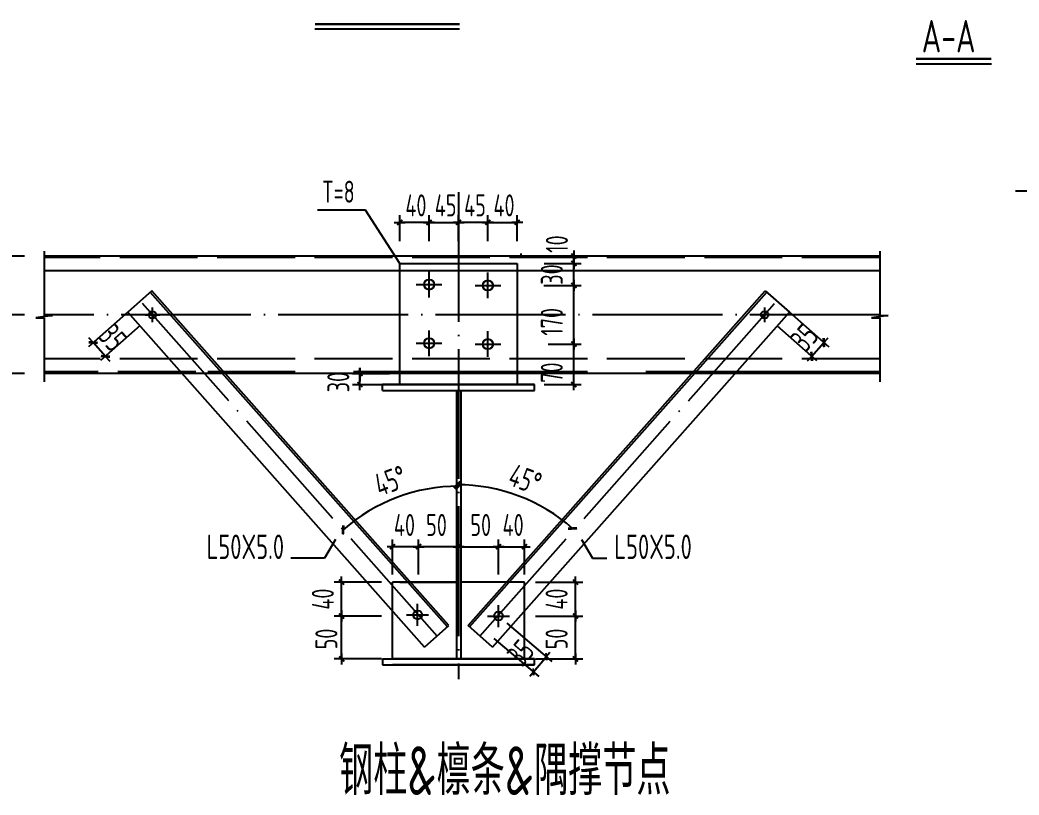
# Model space of a CAD drawing. Extents: x 753177 to 2169292, y -530934 to -273477.
# Drawn here: x 1829835 to 1852903, y -486239 to -468330 of the extents above; entities that cross this region are included whole.
import ezdxf
from ezdxf.enums import TextEntityAlignment as Align

# ---------------------------------------------------------------- set-up
doc = ezdxf.new("R2010")
doc.units = 0
doc.header["$LTSCALE"] = 1500
doc.header["$MEASUREMENT"] = 0
for name, pattern in [('ACAD_ISO02W100', [15, 12, -3]), ('CONTINOUS', [0]), ('DOTE', [2.42, 2, -0.2, 0.02, -0.2])]:
    doc.linetypes.add(name, pattern=pattern)
doc.layers.get('Defpoints').update_dxf_attribs({"color": 252})
for name, color, linetype in [('AXIS', 3, 'Continuous'), ('DIM', 3, 'Continuous'), ('DOTE', 1, 'Continuous'), ('NUM', 7, 'Continuous'), ('PUB_TEXT', 7, 'Continuous'), ('XIXIAN', 7, 'Continuous'), ('图框外框__细线', 253, 'Continuous')]:
    doc.layers.add(name, color=color, linetype=linetype)
doc.styles.add('_TCH_DIM_T3', font='SIMPLEX', dxfattribs={"width": 0.705882, "bigfont": 'GBCBIG'})
doc.styles.add('TSSD_Dimension', font='Tssdeng.shx', dxfattribs={"width": 0.7, "bigfont": 'hztxt.shx'})
doc.styles.add('TSSD_Norm', font='Tssdeng.shx', dxfattribs={"bigfont": 'hztxt.shx'})
doc.dimstyles.new('_TCH_ARCH&&150', dxfattribs={"dimtxt": 446.25, "dimasz": 150, "dimexe": 375, "dimexo": 450, "dimgap": 189.375, "dimtad": 1, "dimdec": 0, "dimzin": 0, "dimdsep": 46, "dimtxsty": '_TCH_DIM_T3', "dimblk": 'ARCHTICK', "dimcen": 0.09, "dimclrt": 7, "dimazin": 2, "dimtfac": 1, "dimtdec": 0, "dimtix": 1, "dimtmove": 2, "dimatfit": 3, "dimfxl": 0, "dimtolj": 1, "dimtzin": 0, "dimarcsym": 0})
doc.dimstyles.new('TSSD_150_150', dxfattribs={"dimtxt": 525, "dimasz": 150, "dimexe": 150, "dimexo": 375, "dimgap": 150, "dimtad": 1, "dimdec": 0, "dimzin": 0, "dimdsep": 46, "dimtxsty": 'TSSD_Dimension', "dimblk": 'ARCHTICK', "dimblk1": 'ARCHTICK', "dimblk2": 'ARCHTICK', "dimcen": 0, "dimdle": 150, "dimclrt": 7, "dimadec": 0, "dimazin": 0, "dimtfac": 1, "dimtdec": 0, "dimtix": 1, "dimtmove": 2, "dimatfit": 3, "dimfxl": 0, "dimtolj": 1, "dimtzin": 0, "dimarcsym": 0})

# ---------------------------------------------------------------- blocks, each defined once
blk = doc.blocks.new('_ArchTick')
at = {"color": 0, "linetype": 'ByBlock', "const_width": 0.4}
blk.add_lwpolyline([(-0.5, -0.5), (0.5, 0.5)], dxfattribs=at)
blk = doc.blocks.new('*D745')
at = {"layer": 'Defpoints', "color": 0, "transparency": 16777216}
for p in [(1832611, -474824), (1832893, -475142), (1831526, -475785)]:
    blk.add_point(p, dxfattribs=at)
at = {"layer": 'DIM', "color": 0, "lineweight": -2, "transparency": 16777216}
for p, q in [((1832330, -475073), (1831414, -475884)), ((1832612, -475391), (1831696, -476202)), ((1831526, -475785), (1831427, -475672)), ((1831808, -476103), (1831526, -475785)), ((1831808, -476103), (1831908, -476215))]:
    blk.add_line(p, q, dxfattribs=at)
at = {"layer": 'DIM', "color": 0, "lineweight": -2, "transparency": 16777216, "xscale": 150, "yscale": 150, "zscale": 150}
for p, rotation in [((1831526, -475785), 311.5347105282701), ((1831808, -476103), 131.53471052827)]:
    blk.add_blockref('_ArchTick', p, dxfattribs=dict(at, rotation=rotation))
at = {"layer": 'DIM', "color": 7, "transparency": 16777216, "insert": (1831976, -475670), "char_height": 525, "attachment_point": 5, "rotation": 311.5347, "style": 'TSSD_Dimension'}
blk.add_mtext('\\A1;35', dxfattribs=at)
blk = doc.blocks.new('*D746')
at = {"layer": 'AXIS', "color": 0, "linetype": 'ByBlock', "lineweight": -2, "transparency": 16777216}
for p, q in [((1847593, -475073), (1848509, -475884)), ((1847311, -475391), (1848227, -476202)), ((1848115, -476103), (1848397, -475785)), ((1848397, -475785), (1848496, -475672)), ((1848115, -476103), (1848015, -476215))]:
    blk.add_line(p, q, dxfattribs=at)
at = {"layer": 'Defpoints', "color": 0, "linetype": 'ByBlock', "transparency": 16777216}
for p in [(1847312, -474824), (1847030, -475142), (1848397, -475785)]:
    blk.add_point(p, dxfattribs=at)
at = {"layer": 'AXIS', "color": 0, "linetype": 'ByBlock', "lineweight": -2, "transparency": 16777216, "xscale": 150, "yscale": 150, "zscale": 150}
for p, rotation in [((1848397, -475785), 228.4652894717299), ((1848115, -476103), 48.46528947172995)]:
    blk.add_blockref('_ArchTick', p, dxfattribs=dict(at, rotation=rotation))
at = {"layer": 'AXIS', "color": 7, "linetype": 'ByBlock', "transparency": 16777216, "insert": (1847947, -475670), "char_height": 525, "attachment_point": 5, "rotation": 48.4653, "style": 'TSSD_Dimension'}
blk.add_mtext('\\A1;35', dxfattribs=at)
blk = doc.blocks.new('*D747')
at = {"layer": 'Defpoints', "color": 0, "transparency": 16777216}
for p in [(1839962, -472918), (1833060, -475330), (1839000, -479219), (1839468, -482565), (1839962, -483648)]:
    blk.add_point(p, dxfattribs=at)
at = {"layer": 'DIM', "color": 0, "lineweight": -2, "transparency": 16777216}
blk.add_arc((1839962, -483122), 4019, 90, 131.533, dxfattribs=at)
at = {"layer": 'DIM', "color": 0, "lineweight": -2, "transparency": 16777216, "xscale": 150, "yscale": 150, "zscale": 150}
blk.add_blockref('_ArchTick', (1839962, -479103), dxfattribs=at)
at = {"layer": 'DIM', "color": 0, "lineweight": -2, "transparency": 16777216, "xscale": 150, "yscale": 150, "zscale": 150, "rotation": 221.5330089075128}
blk.add_blockref('_ArchTick', (1837296, -480113), dxfattribs=at)
at = {"layer": 'DIM', "color": 7, "transparency": 16777216, "insert": (1838390, -478978), "char_height": 525, "attachment_point": 5, "rotation": 20.7665, "style": 'TSSD_Dimension'}
blk.add_mtext('\\A1;45%%d', dxfattribs=at)
blk = doc.blocks.new('*D748')
at = {"layer": 'Defpoints', "color": 0, "transparency": 16777216}
for p in [(1839929, -472885), (1846831, -475296), (1841797, -479529), (1840423, -482532), (1839929, -483615)]:
    blk.add_point(p, dxfattribs=at)
at = {"layer": 'DIM', "color": 0, "lineweight": -2, "transparency": 16777216}
blk.add_arc((1839929, -483088), 4019, 48.467, 90, dxfattribs=at)
at = {"layer": 'DIM', "color": 0, "lineweight": -2, "transparency": 16777216, "xscale": 150, "yscale": 150, "zscale": 150}
for p, rotation in [((1839929, -479069), 180.0000000000007), ((1842594, -480080), 318.4669910924677)]:
    blk.add_blockref('_ArchTick', p, dxfattribs=dict(at, rotation=rotation))
at = {"layer": 'DIM', "color": 7, "transparency": 16777216, "insert": (1841501, -478944), "char_height": 525, "attachment_point": 5, "rotation": 339.2335, "style": 'TSSD_Dimension'}
blk.add_mtext('\\A1;45%%d', dxfattribs=at)
blk = doc.blocks.new('*D749')
at = {"layer": 'AXIS', "color": 0, "lineweight": -2, "transparency": 16777216}
for p, q in [((1829942, -475142), (1828735, -475142)), ((1829110, -475142), (1829110, -474992)), ((1829110, -476497), (1829110, -475142)), ((1829942, -476497), (1828735, -476497)), ((1829110, -476497), (1829110, -476647))]:
    blk.add_line(p, q, dxfattribs=at)
at = {"layer": 'Defpoints', "color": 0, "transparency": 16777216}
for p in [(1829110, -475142), (1830392, -475142), (1830392, -476497)]:
    blk.add_point(p, dxfattribs=at)
at = {"layer": 'AXIS', "color": 0, "lineweight": -2, "transparency": 16777216, "xscale": 150, "yscale": 150, "zscale": 150}
for p, rotation in [((1829110, -475142), 270), ((1829110, -476497), 90)]:
    blk.add_blockref('_ArchTick', p, dxfattribs=dict(at, rotation=rotation))
at = {"layer": 'AXIS', "color": 7, "transparency": 16777216, "insert": (1828581, -475819), "char_height": 446.2, "attachment_point": 5, "rotation": 90, "style": '_TCH_DIM_T3'}
blk.add_mtext('\\A1;1/2H', dxfattribs=at)
blk = doc.blocks.new('*D750')
at = {"layer": 'AXIS', "color": 0, "lineweight": -2, "transparency": 16777216}
for p, q in [((1829942, -473787), (1827334, -473787)), ((1827709, -473787), (1827709, -476497)), ((1829942, -476497), (1827334, -476497))]:
    blk.add_line(p, q, dxfattribs=at)
at = {"layer": 'Defpoints', "color": 0, "transparency": 16777216}
for p in [(1830392, -473787), (1827709, -476497), (1830392, -476497)]:
    blk.add_point(p, dxfattribs=at)
at = {"layer": 'AXIS', "color": 0, "lineweight": -2, "transparency": 16777216, "xscale": 150, "yscale": 150, "zscale": 150}
for p, rotation in [((1827709, -473787), 90), ((1827709, -476497), 270)]:
    blk.add_blockref('_ArchTick', p, dxfattribs=dict(at, rotation=rotation))
at = {"layer": 'AXIS', "color": 7, "transparency": 16777216, "insert": (1827297, -475142), "char_height": 446.2, "attachment_point": 5, "rotation": 90, "style": '_TCH_DIM_T3'}
blk.add_mtext('\\A1;H', dxfattribs=at)

msp = doc.modelspace()

# ---------------------------------------------------------------- linework, layer by layer
for p, q in [((1837815.6, -472726.8), (1836708, -472726.8)), ((1838606.5, -473956), (1837815.6, -472726.8)), ((1838477.3, -473007.3), (1838731.3, -473007.3)), ((1839155.9, -473007.3), (1839409.9, -473007.3)), ((1839409.9, -473007.3), (1839155.9, -473007.3)), ((1839834.5, -473007.3), (1840088.6, -473007.3)), ((1840088.6, -473007.3), (1839834.5, -473007.3)), ((1840766.1, -473007.3), (1840512, -473007.3)), ((1840512, -473007.3), (1840766.1, -473007.3)), ((1841443.6, -473007.3), (1841189.5, -473007.3)), ((1830392, -473673.1), (1830392, -475157)), ((1849687.7, -473786.6), (1830392, -473786.6)), ((1841403.5, -473723.2), (1841403.5, -473757.1)), ((1842623.4, -473659.6), (1842623.4, -473913.7)), ((1849687.7, -473673.1), (1849687.7, -475157)), ((1838606.5, -473956), (1841316.5, -473956)), ((1838606.5, -476755.8), (1838606.5, -473956)), ((1841316.5, -473956), (1841316.5, -476755.8)), ((1842623.4, -473829), (1842623.4, -474083)), ((1842623.4, -474083), (1842623.4, -473829)), ((1849687.7, -474125.4), (1830392, -474125.4)), ((1842623.4, -474337.1), (1842623.4, -474591.2)), ((1842623.4, -474591.2), (1842623.4, -474337.1)), ((1832878.3, -474587), (1832321.7, -475080.3)), ((1839706.3, -482354), (1832843.6, -474617.7)), ((1839740.2, -482323.9), (1832877.9, -474587.3)), ((1840182.9, -482323.9), (1847045.2, -474587.3)), ((1840216.8, -482354), (1847079.4, -474617.7)), ((1830582.7, -475157), (1830201.3, -475216.5)), ((1830392, -475157), (1830582.7, -475157)), ((1839178.9, -482822.1), (1832321.7, -475080.3)), ((1840744.1, -482822.1), (1847601.4, -475080.3)), ((1849878.4, -475157), (1849497, -475216.5)), ((1849687.7, -475157), (1849878.4, -475157)), ((1830201.3, -475216.5), (1830392, -475216.5)), ((1830392, -475216.5), (1830392, -476689.6)), ((1849497, -475216.5), (1849687.7, -475216.5)), ((1849687.7, -475216.5), (1849687.7, -476689.6)), ((1842623.4, -475946.2), (1842623.4, -475692.1)), ((1842623.4, -475692.1), (1842623.4, -475946.2)), ((1849687.7, -476496.6), (1830392, -476496.6)), ((1837684.2, -476679.7), (1837684.2, -476369.6)), ((1837684.2, -476369.6), (1837684.2, -476679.7)), ((1837684.2, -476882.9), (1837684.2, -476698.4)), ((1841718, -476755.8), (1838205.1, -476755.8)), ((1838205.1, -476755.8), (1841718, -476755.8)), ((1838205.1, -476891.3), (1838205.1, -476755.8)), ((1841718, -476891.3), (1841718, -476755.8)), ((1842623.4, -476882.9), (1842623.4, -476698.4)), ((1838205.1, -476891.3), (1841718, -476891.3)), ((1839910.7, -476891.3), (1839910.7, -483094.1)), ((1840012.4, -476891.3), (1840012.4, -483094.1)), ((1837123.9, -480336.9), (1836868.7, -480763.5)), ((1838564.2, -480501.4), (1838310.1, -480501.4)), ((1839165.7, -480501.4), (1838911.7, -480501.4)), ((1838911.7, -480501.4), (1839165.7, -480501.4)), ((1840088.6, -480501.4), (1839834.5, -480501.4)), ((1839834.5, -480501.4), (1840088.6, -480501.4)), ((1841011.4, -480501.4), (1840757.4, -480501.4)), ((1840757.4, -480501.4), (1841011.4, -480501.4)), ((1841358.9, -480501.4), (1841612.9, -480501.4)), ((1842799.1, -480336.9), (1843054.4, -480763.5)), ((1836868.7, -480763.5), (1836085.9, -480763.5)), ((1843054.4, -480763.5), (1843385.9, -480763.5)), ((1837262, -481446.7), (1837262, -481192.7)), ((1842661.1, -481446.7), (1842661.1, -481192.7)), ((1838437.2, -483094.1), (1838437.2, -481319.7)), ((1839910.7, -481319.7), (1838437.2, -481319.7)), ((1838606.5, -481319.7), (1839910.7, -481319.7)), ((1841485.9, -481319.7), (1840012.4, -481319.7)), ((1841485.9, -483094.1), (1841485.9, -481319.7)), ((1837262, -481976.1), (1837262, -482230.2)), ((1837262, -482230.2), (1837262, -481976.1)), ((1842661.1, -482230.2), (1842661.1, -481976.1)), ((1842661.1, -481976.1), (1842661.1, -482230.2)), ((1839178.9, -482822.1), (1839740.2, -482323.9)), ((1840744.1, -482822.1), (1840182.9, -482323.9)), ((1837262, -482967.1), (1837262, -483221.1)), ((1842070.9, -482945), (1841906.3, -483138.6)), ((1842661.1, -482967.1), (1842661.1, -483221.1)), ((1838205.1, -483094.1), (1841718, -483094.1)), ((1838205.1, -483094.1), (1838205.1, -483229.6)), ((1838205.1, -483229.6), (1841718, -483229.6)), ((1841718, -483094.1), (1838437.2, -483094.1)), ((1841718, -483229.6), (1838437.2, -483229.6)), ((1841718, -483229.6), (1841718, -483094.1)), ((1841607.6, -483490), (1841772.2, -483296.4))]:
    msp.add_line(p, q)
at = {"linetype": 'ACAD_ISO02W100', "ltscale": 0.1}
for p, q in [((1849687.7, -473820.5), (1830392, -473820.5)), ((1849687.7, -476157.9), (1830392, -476157.9)), ((1833891.8, -476462.8), (1830392, -476462.8))]:
    msp.add_line(p, q, dxfattribs=at)
at = {"color": 1}
for p, q in [((1832723.5, -475141.7), (1833062.3, -475141.7)), ((1839017.3, -482331.9), (1839017.3, -481823.8)), ((1840884.4, -482357.2), (1840884.4, -481849.1)), ((1838763.3, -482077.9), (1839271.4, -482077.9)), ((1840630.3, -482103.1), (1841138.5, -482103.1))]:
    msp.add_line(p, q, dxfattribs=at)
at = {"linetype": 'ACAD_ISO02W100', "ltscale": 0.3}
msp.add_line((1849687.7, -476462.8), (1834175.1, -476462.8), dxfattribs=at)
at = {"const_width": 42.3}
for points in [[(1838545, -473066.6), (1838663.6, -472948)], [(1839223.6, -473066.6), (1839342.2, -472948)], [(1839342.2, -472948), (1839223.6, -473066.6)], [(1839902.3, -473066.6), (1840020.8, -472948)], [(1840020.8, -472948), (1839902.3, -473066.6)], [(1840698.3, -472948), (1840579.8, -473066.6)], [(1840579.8, -473066.6), (1840698.3, -472948)], [(1841375.8, -472948), (1841257.3, -473066.6)], [(1842564.1, -473727.4), (1842682.7, -473845.9)], [(1842564.1, -473896.7), (1842682.7, -474015.3)], [(1842682.7, -474015.3), (1842564.1, -473896.7)], [(1842564.1, -474404.9), (1842682.7, -474523.4)], [(1842682.7, -474523.4), (1842564.1, -474404.9)], [(1842682.7, -475878.4), (1842564.1, -475759.9)], [(1837743.5, -476555.9), (1837624.9, -476437.4)], [(1837743.5, -476815.1), (1837624.9, -476696.6)], [(1842682.7, -476815.1), (1842564.1, -476696.6)], [(1838496.5, -480442.1), (1838377.9, -480560.7)], [(1839098, -480442.1), (1838979.4, -480560.7)], [(1838979.4, -480560.7), (1839098, -480442.1)], [(1840020.8, -480442.1), (1839902.3, -480560.7)], [(1839902.3, -480560.7), (1840020.8, -480442.1)], [(1840943.7, -480442.1), (1840825.1, -480560.7)], [(1840825.1, -480560.7), (1840943.7, -480442.1)], [(1841426.6, -480560.7), (1841545.2, -480442.1)], [(1837321.3, -481379), (1837202.7, -481260.4)], [(1842720.4, -481379), (1842601.8, -481260.4)], [(1837202.7, -482043.9), (1837321.3, -482162.4)], [(1837321.3, -482162.4), (1837202.7, -482043.9)], [(1842720.4, -482162.4), (1842601.8, -482043.9)], [(1842601.8, -482043.9), (1842720.4, -482162.4)], [(1837202.7, -483034.8), (1837321.3, -483153.4)], [(1841981.8, -482958.3), (1841995.4, -483125.4)], [(1842601.8, -483034.8), (1842720.4, -483153.4)], [(1841696.7, -483476.8), (1841683.1, -483309.7)]]:
    msp.add_lwpolyline(points, dxfattribs=at)
at = {"color": 1}
for centre, radius in [((1839282.9, -474444.7), 118.6), ((1840639, -474464.1), 118.6), ((1832892.9, -475141.7), 84.7), ((1847030.2, -475141.6), 84.7), ((1839282.9, -475799.6), 118.6), ((1840639, -475819.1), 118.6), ((1839017.3, -482077.9), 101.6), ((1840884.4, -482103.1), 101.6)]:
    msp.add_circle(centre, radius, dxfattribs=at)
at = {"layer": 'AXIS', "linetype": 'ByBlock'}
for p, q in [((1838604.3, -473441.3), (1838604.3, -472837.9)), ((1839282.9, -473441.3), (1839282.9, -472837.9)), ((1839282.9, -473441.3), (1839282.9, -472837.9)), ((1839961.5, -473441.3), (1839961.5, -472837.9)), ((1839961.5, -473441.3), (1839961.5, -472837.9)), ((1840639, -473441.3), (1840639, -472837.9)), ((1840639, -473441.3), (1840639, -472837.9)), ((1841316.5, -473441.3), (1841316.5, -472837.9)), ((1838603.4, -473007.3), (1838602.6, -473007.3)), ((1839282.9, -473007.3), (1838604.3, -473007.3)), ((1839282.1, -473007.3), (1839281.2, -473007.3)), ((1839282.9, -473007.3), (1839961.5, -473007.3)), ((1839283.8, -473007.3), (1839284.6, -473007.3)), ((1839960.7, -473007.3), (1839959.8, -473007.3)), ((1840639, -473007.3), (1839961.5, -473007.3)), ((1839962.4, -473007.3), (1839963.2, -473007.3)), ((1840638.2, -473007.3), (1840637.3, -473007.3)), ((1840639, -473007.3), (1841316.5, -473007.3)), ((1840639.9, -473007.3), (1840640.7, -473007.3)), ((1841317.4, -473007.3), (1841318.2, -473007.3)), ((1841934.1, -473786.6), (1842792.8, -473786.6)), ((1842623.4, -473785.8), (1842623.4, -473784.9)), ((1842623.4, -473956), (1842623.4, -473786.6)), ((1841937.5, -473956), (1842792.8, -473956)), ((1842571.8, -473956), (1842792.8, -473956)), ((1842623.4, -473955.2), (1842623.4, -473954.3)), ((1842623.4, -474464.1), (1842623.4, -473956)), ((1842623.4, -473956.9), (1842623.4, -473957.7)), ((1841929, -474464.1), (1842784.3, -474464.1)), ((1841937.5, -474464.1), (1842792.8, -474464.1)), ((1842615, -474465), (1842615, -474465.8)), ((1842623.4, -474463.3), (1842623.4, -474462.4)), ((1842623.4, -475819.1), (1842623.4, -474464.1)), ((1842028.6, -475819.1), (1842784.3, -475819.1)), ((1842037.1, -475819.1), (1842792.8, -475819.1)), ((1842615, -475818.3), (1842615, -475817.4)), ((1842623.4, -476755.8), (1842623.4, -475819.1)), ((1842623.4, -475820), (1842623.4, -475820.8)), ((1837513.8, -476496.6), (1838369.1, -476496.6)), ((1837675.7, -476495.8), (1837675.7, -476494.9)), ((1837684.2, -476755.8), (1837684.2, -476496.6)), ((1837684.2, -476497.5), (1837684.2, -476498.3)), ((1837513.8, -476755.8), (1838369.1, -476755.8)), ((1837684.2, -476756.7), (1837684.2, -476757.5)), ((1841937.5, -476755.8), (1842792.8, -476755.8)), ((1842623.4, -476756.7), (1842623.4, -476757.5)), ((1838437.2, -481144.3), (1838437.2, -480332)), ((1839037.8, -480501.4), (1838438, -480501.4)), ((1839038.7, -481144.3), (1839038.7, -480332)), ((1839038.7, -481144.3), (1839038.7, -480332)), ((1839960.7, -480501.4), (1839039.5, -480501.4)), ((1839961.5, -481144.3), (1839961.5, -480332)), ((1839961.5, -481144.3), (1839961.5, -480332)), ((1839962.4, -480501.4), (1840883.5, -480501.4)), ((1840884.4, -481144.3), (1840884.4, -480332)), ((1840884.4, -481144.3), (1840884.4, -480332)), ((1840885.2, -480501.4), (1841485.1, -480501.4)), ((1841485.9, -481144.3), (1841485.9, -480332)), ((1838183.1, -481319.7), (1837092.6, -481319.7)), ((1837262, -482102.3), (1837262, -481320.5)), ((1841740, -481319.7), (1842830.5, -481319.7)), ((1842661.1, -482102.3), (1842661.1, -481320.5)), ((1838183.1, -482103.1), (1837092.6, -482103.1)), ((1838183.1, -482103.1), (1837092.6, -482103.1)), ((1837262, -483093.3), (1837262, -482104)), ((1841740, -482103.1), (1842830.5, -482103.1)), ((1841740, -482103.1), (1842830.5, -482103.1)), ((1842661.1, -483093.3), (1842661.1, -482104)), ((1841078, -482267.7), (1842117.7, -483151.5)), ((1840779.3, -482619.1), (1841819, -483502.9)), ((1841689.9, -483393.2), (1841988.6, -483041.8)), ((1841989.2, -483041.2), (1841989.7, -483040.5)), ((1838183.1, -483094.1), (1837092.6, -483094.1)), ((1841740, -483094.1), (1842830.5, -483094.1)), ((1841689.4, -483393.9), (1841688.8, -483394.5))]:
    msp.add_line(p, q, dxfattribs=at)
at = {"layer": 'DIM', "linetype": 'ByBlock'}
for p, q in [((1836643.5, -468537.5), (1839985, -468537.5)), ((1850527, -469342.7, 0), (1852264.7, -469342.7, 0))]:
    msp.add_line(p, q, dxfattribs=at)
at = {"layer": 'DIM', "linetype": 'ByBlock', "const_width": 54}
msp.add_lwpolyline([(1836643.5, -468424.2), (1839985, -468424.2)], dxfattribs=at)
at = {"layer": 'DIM', "linetype": 'ByBlock', "const_width": 54, "elevation": 0}
msp.add_lwpolyline([(1850527, -469229.4), (1852264.7, -469229.4)], dxfattribs=at)
at = {"layer": 'DOTE', "color": 251, "linetype": 'DOTE'}
for p, q in [((1839961.5, -472306.4), (1839961.5, -483560)), ((1839282.9, -474741.1), (1839282.9, -474148.2)), ((1840639, -474760.5), (1840639, -474167.7)), ((1838986.5, -474444.7), (1839579.3, -474444.7)), ((1840342.6, -474464.1), (1840935.4, -474464.1)), ((1839468.3, -482565.2), (1832611.2, -474823.7)), ((1840454.7, -482565.2), (1847311.8, -474823.7)), ((1849687.7, -475141.6), (1830392, -475141.6)), ((1832892.9, -475311), (1832892.9, -474972.3)), ((1847199.6, -475141.6), (1846860.8, -475141.6)), ((1847030.2, -475311), (1847030.2, -474972.3)), ((1839282.9, -476096.1), (1839282.9, -475503.2)), ((1840639, -476115.5), (1840639, -475522.7)), ((1838986.5, -475799.6), (1839579.3, -475799.6)), ((1840342.6, -475819.1), (1840935.4, -475819.1))]:
    msp.add_line(p, q, dxfattribs=at)
at = {"layer": 'XIXIAN', "linetype": 'ByBlock'}
msp.add_line((1854954.5, -472288.6), (1852822.4, -472288.6), dxfattribs=at)
at = {"layer": '图框外框__细线', "linetype": 'CONTINOUS'}
msp.add_line((1847044.8, -474587), (1847601.4, -475080.3), dxfattribs=at)

# ---------------------------------------------------------------- texts
at = {"color": 7, "style": 'TSSD_Norm', "width": 0.7}
for s, p in [('T=8', (1836810.8, -472552.1)), ('40', (1838733.5, -472868.7)), ('45', (1839412.1, -472868.7)), ('45', (1840090.2, -472868.7)), ('40', (1840767.7, -472868.7)), ('40', (1838468.6, -480253.6)), ('50', (1839212.7, -480253.6)), ('50', (1840233.8, -480253.6)), ('40', (1840977.9, -480253.6))]:
    msp.add_text(s, height=508.12, dxfattribs=at).set_placement(p)
for s, rotation, p in [('10', 90, (1842486.1, -473709.6)), ('30', 90, (1842369.3, -474448)), ('170', 90, (1842369.3, -475625.6)), ('70', 90, (1842369.3, -476714.2)), ('30', 90, (1837439.6, -476933.6)), ('40', 90, (1837082.2, -481955.9)), ('40', 90, (1842479.7, -481955.9)), ('50', 90, (1837164.2, -482873.1)), ('50', 90, (1842479.7, -482873.1)), ('35', 49.63259, (1841432.6, -483303.7))]:
    msp.add_text(s, height=508.12, rotation=rotation, dxfattribs=at).set_placement(p)
at = {"linetype": 'CONTINOUS', "style": 'TSSD_Norm', "width": 0.7}
for p in [(1834144.6, -480954.7), (1843559.1, -480954.7)]:
    msp.add_text('L50X5.0', height=564.58, dxfattribs=at).set_placement(p, align=Align.BOTTOM_LEFT)
at = {"layer": 'NUM', "style": 'TSSD_Dimension', "width": 0.7}
msp.add_text('钢柱&檩条&隅撑节点', height=1125, dxfattribs=at).set_placement((1837205.1, -486239.4))
at = {"layer": 'PUB_TEXT', "color": 7, "style": 'TSSD_Dimension', "width": 0.7}
msp.add_text('A-A', height=749.81, dxfattribs=at).set_placement((1850656.4, -469079.7, 0))

# ---------------------------------------------------------------- dimensions: what is measured, and where the dimension line sits
at = {"layer": 'AXIS'}
for base, p1, p2, text, picture, middle in [((1827709.1, -476496.6), (1830392, -473786.6), (1830392, -476496.6), 'H', '*D750', (1827296.6, -475141.6)), ((1829110.3, -475141.6), (1830392, -476496.6), (1830392, -475141.6), '1/2H', '*D749', (1828581, -475819.1))]:
    dim = msp.add_linear_dim(base=base, p1=p1, p2=p2, angle=90, text=text, dimstyle='_TCH_ARCH&&150', dxfattribs=at)
    dim.commit()
    dim.dimension.update_dxf_attribs({"geometry": picture, "text_midpoint": middle})
at = {"layer": 'AXIS', "linetype": 'ByBlock'}
dim = msp.add_aligned_dim(p1=(1847030.3, -475141.9), p2=(1847311.9, -474824), distance=-1449, text='35', dimstyle='TSSD_150_150', dxfattribs=at)
dim.commit()
dim.dimension.update_dxf_attribs({"geometry": '*D746', "text_midpoint": (1847947, -475670.2)})
at = {"layer": 'DIM'}
for base, line1, line2, picture, middle in [((1841797, -479529.3), ((1839929.3, -483614.6), (1839929.3, -472884.5)), ((1840422.5, -482531.6), (1846831.3, -475296.2)), '*D748', (1841500.7, -478944.4)), ((1838999.8, -479219.4), ((1839961.5, -483648.3), (1839961.5, -472918.2)), ((1839468.3, -482565.2), (1833059.6, -475329.8)), '*D747', (1838390.2, -478978))]:
    dim = msp.add_angular_dim_2l(base=base, line1=line1, line2=line2, text='45%%d', dimstyle='TSSD_150_150', dxfattribs=at)
    dim.commit()
    dim.dimension.update_dxf_attribs({"geometry": picture, "text_midpoint": middle})
dim = msp.add_aligned_dim(p1=(1832892.8, -475141.9), p2=(1832611.1, -474824), distance=1449, text='35', dimstyle='TSSD_150_150', dxfattribs=at)
dim.commit()
dim.dimension.update_dxf_attribs({"geometry": '*D745', "text_midpoint": (1831976.1, -475670.2)})

doc.saveas('drawing.dxf')
